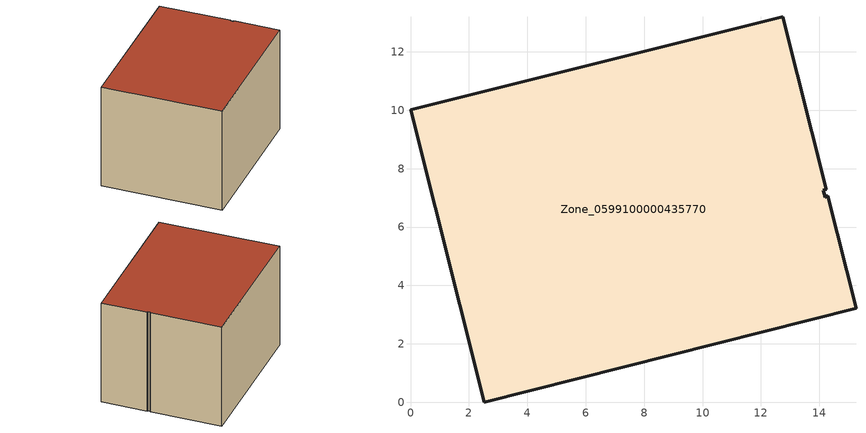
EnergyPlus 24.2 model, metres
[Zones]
Zone_0599100000435770
 floor ground (C_G): 12.75,13.2 14.23,7.29 14.14,7.26 14.19,7.01 14.29,7.07 15.25,3.23 2.53,0 0,10.01 z0
 wall outside (C_F): 2.53,0 15.25,3.23 14.29,7.07 14.19,7.01 14.14,7.26 14.23,7.29 12.75,13.2 0,10.01 2.53,0 z0:9.29
 roof outside (C_R): 14.23,7.29 12.75,13.2 0,10.01 2.53,0 15.25,3.23 14.29,7.07 14.19,7.01 14.14,7.26 z9.29
[BUILDING]
Pand.0599100000435770: North Axis=0; Terrain=City; Loads Convergence Tolerance Value=0.04; Temperature Convergence Tolerance Value=0.4; Solar Distribution=FullExterior; Maximum Number of Warmup Days=25; Minimum Number of Warmup Days=1
[Site:Location]
Rotterdam.The.Hague.AP_ZH_NLD Design_Conditions: Latitude=51.96; Longitude=4.45; Time Zone=1; Elevation=-4.5
[SITE:GROUNDTEMPERATURE:BUILDINGSURFACE]
18, 18, 18, 18, 18, 18, 18, 18, 18, 18, 18, 18
[MATERIAL] Thermal Absorptance=0.9; Solar Absorptance=0.7; Visible Absorptance=0.7
Name | Roughness | Thickness | Conductivity | Density | Specific Heat
G.TC.2006-2014 | MediumSmooth | 0.15 | 0.06 | 540 | 1210
F.TC.2006-2014 | Rough | 0.3 | 0.12 | 1920 | 840
R.TC.2006-2014 | MediumRough | 0.2 | 0.08 | 1500 | 1000
[CONSTRUCTION]
C_G: G.TC.2006-2014
C_F: F.TC.2006-2014
C_R: R.TC.2006-2014
[ZONE]
Zone_0599100000435770: Type=1; Multiplier=1; Ceiling Height=Autocalculate; Volume=Autocalculate; Floor Area=autocalculate; Part of Total Floor Area=Yes
[ZONEINFILTRATION:DESIGNFLOWRATE]
Infil_Zone_0599100000435770: Zone or ZoneList or Space or SpaceList=Zone_0599100000435770; Schedule=AlwaysOn; Design Flow Rate Calculation Method=Flow/Area; Flow Rate per Floor Area=0.0015; Constant Term Coefficient=1; Temperature Term Coefficient=0; Velocity Term Coefficient=0; Velocity Squared Term Coefficient=0
[HVACTEMPLATE:ZONE:IDEALLOADSAIRSYSTEM]
Zone_0599100000435770: Maximum Heating Supply Air Temperature=50; Minimum Cooling Supply Air Temperature=13; Maximum Heating Supply Air Humidity Ratio=0.0156; Minimum Cooling Supply Air Humidity Ratio=0.0077; Heating Limit=NoLimit; Cooling Limit=NoLimit; Dehumidification Control Type=ConstantSensibleHeatRatio; Cooling Sensible Heat Ratio=0.7; Dehumidification Setpoint=60; Humidification Control Type=None; Humidification Setpoint=30; Outdoor Air Method=None; Outdoor Air Flow Rate per Person=0.00944; Outdoor Air Flow Rate per Zone Floor Area=0; Outdoor Air Flow Rate per Zone=0; Demand Controlled Ventilation Type=None; Outdoor Air Economizer Type=NoEconomizer; Heat Recovery Type=None; Sensible Heat Recovery Effectiveness=0.7; Latent Heat Recovery Effectiveness=0.65
[ZONECONTROL:THERMOSTAT]
ThermostatControl_Zone_0599100000435770: Zone or ZoneList=Zone_0599100000435770; Control Type Schedule=DualSetpointControlType; Control 1=Thermostat_Zone_0599100000435770; Temperature Difference Between Cutout And Setpoint=0
[THERMOSTATSETPOINT:DUALSETPOINT]
Thermostat_Zone_0599100000435770: Heating Setpoint Temperature Schedule=HeatingSetpoint_Zone_0599100000435770; Cooling Setpoint Temperature Schedule=CoolingSetpoint_Zone_0599100000435770
[SCHEDULE:COMPACT]
HeatingSetpoint_Zone_0599100000435770: Through: 12/31, For: AllDays, Until: 24:00, 21
CoolingSetpoint_Zone_0599100000435770: Through: 12/31, For: AllDays, Until: 24:00, 24
DualSetpointControlType: Through: 12/31, For: AllDays, Until: 24:00, 4
AlwaysOn: Through: 12/31, For: AllDays, Until: 24:00, 1
